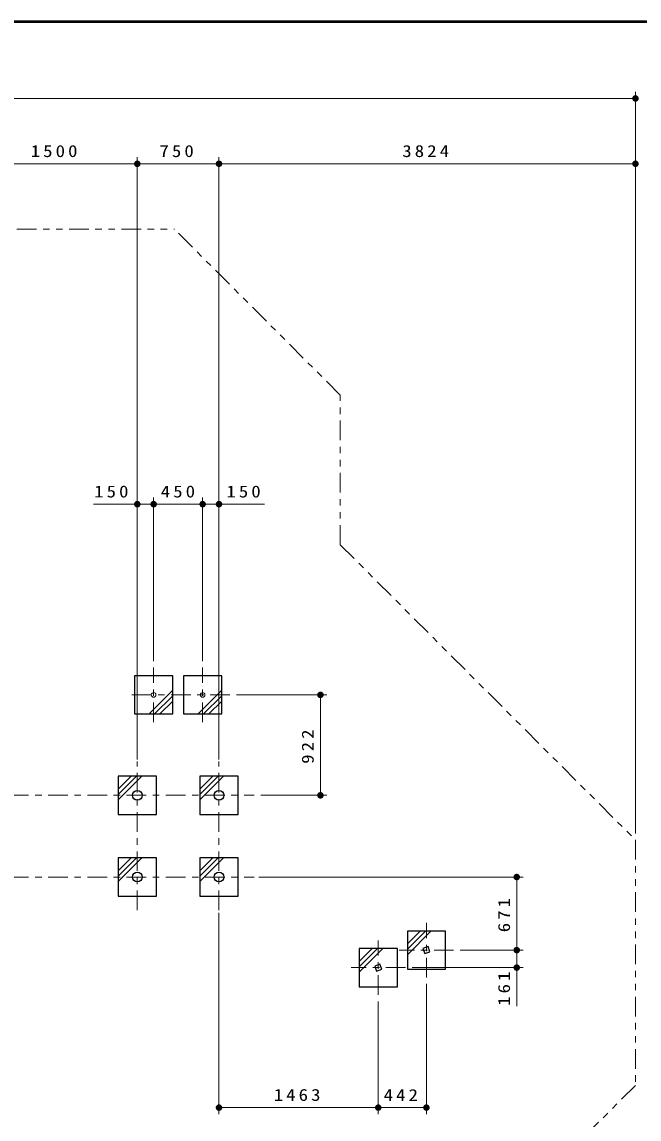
# Model space of a CAD drawing. Units: millimetres on the paper, scale 1:60. Extents: x -571 to 0, y -594 to 267.
# Drawn here: x -228.3 to -133.9, y -494.9 to -327 of the extents above; entities that cross this region are included whole.
import ezdxf

# ---------------------------------------------------------------- set-up
doc = ezdxf.new("R2010")
doc.units = ezdxf.units.MM
doc.linetypes.add('USER2', pattern=[6, 3, -1, 1, -1])
doc.linetypes.add('USER3', pattern=[8, 3, -1, 1, -1, 1, -1])
doc.layers.add('1_60', color=7, linetype='Continuous', lineweight=25)
doc.layers.add('NAKAMURA図枠', color=7, linetype='Continuous', lineweight=13)
doc.styles.add('ＭＳ ゴシック', font='')
doc.styles.get('ＭＳ ゴシック').set_extended_font_data('MS Gothic')

# ---------------------------------------------------------------- blocks, each defined once
blk = doc.blocks.new('filled_dot')
at = {"color": 0, "linetype": 'Continuous', "lineweight": -2, "const_width": 1.25}
blk.add_lwpolyline([(-0.625, 0, 1), (0.625, 0, 1)], format="xyb", close=True, dxfattribs=at)

msp = doc.modelspace()

# ---------------------------------------------------------------- linework, layer by layer
at = {"layer": '1_60', "lineweight": 13}
for p, q in [((-366.394, -338.704), (-134.418, -338.704)), ((-134.418, -451.175), (-134.418, -337.704)), ((-235.651, -348.704), (-210.651, -348.704)), ((-210.651, -439.188), (-210.651, -347.704)), ((-210.651, -348.704), (-198.151, -348.704)), ((-198.151, -439.188), (-198.151, -347.704)), ((-198.151, -348.704), (-134.418, -348.704)), ((-134.418, -451.175), (-134.418, -347.704)), ((-217.364, -400.794), (-208.151, -400.794)), ((-210.651, -439.845), (-210.651, -399.794)), ((-208.151, -424.804), (-208.151, -399.794)), ((-208.151, -400.794), (-200.651, -400.794)), ((-200.651, -424.804), (-200.651, -399.794)), ((-200.651, -424.804), (-200.651, -399.794)), ((-200.651, -400.794), (-191.193, -400.794)), ((-198.151, -439.845), (-198.151, -399.794)), ((-205.235, -429.267), (-208.855, -432.887)), ((-197.735, -429.267), (-201.355, -432.887)), ((-205.235, -430.092), (-208.03, -432.887)), ((-205.235, -430.917), (-207.205, -432.887)), ((-197.735, -430.092), (-200.53, -432.887)), ((-197.735, -430.917), (-199.705, -432.887)), ((-195.485, -429.971), (-181.632, -429.971)), ((-182.632, -429.971), (-182.632, -445.341)), ((-213.568, -444.394), (-211.598, -442.424)), ((-213.568, -445.219), (-210.773, -442.424)), ((-213.568, -446.044), (-209.948, -442.424)), ((-201.068, -444.394), (-199.098, -442.424)), ((-201.068, -445.219), (-198.273, -442.424)), ((-201.068, -446.044), (-197.448, -442.424)), ((-191.759, -445.341), (-181.632, -445.341)), ((-213.568, -456.894), (-211.598, -454.924)), ((-213.568, -457.719), (-210.773, -454.924)), ((-213.568, -458.544), (-209.948, -454.924)), ((-201.068, -456.894), (-199.098, -454.924)), ((-201.068, -457.719), (-198.273, -454.924)), ((-201.068, -458.544), (-197.448, -454.924)), ((-192.04, -457.841), (-151.589, -457.841)), ((-152.589, -457.841), (-152.589, -469.028)), ((-198.151, -463.336), (-198.151, -494.126)), ((-169.33, -469.731), (-165.71, -466.111)), ((-169.33, -468.906), (-166.535, -466.111)), ((-169.33, -468.081), (-167.36, -466.111)), ((-176.691, -472.41), (-173.071, -468.79)), ((-176.691, -471.585), (-173.896, -468.79)), ((-176.691, -470.76), (-174.721, -468.79)), ((-161.247, -469.028), (-151.589, -469.028)), ((-152.589, -469.028), (-152.589, -477.617)), ((-168.608, -471.707), (-151.589, -471.707)), ((-166.414, -474.195), (-166.414, -494.126)), ((-173.774, -476.874), (-173.774, -494.126)), ((-173.774, -476.874), (-173.774, -494.126)), ((-173.774, -493.126), (-198.151, -493.126)), ((-166.414, -493.126), (-173.774, -493.126))]:
    msp.add_line(p, q, dxfattribs=at)
at = {"layer": '1_60', "color": 2, "linetype": 'USER3', "lineweight": 13}
for p, q in [((-261.079, -358.704), (-204.975, -358.704)), ((-179.591, -384.088), (-204.975, -358.704)), ((-179.591, -407.002), (-179.591, -384.088)), ((-179.591, -407.002), (-134.418, -452.175)), ((-134.418, -452.175), (-134.418, -489.721)), ((-134.418, -489.721), (-153.807, -509.11))]:
    msp.add_line(p, q, dxfattribs=at)
at = {"layer": '1_60', "linetype": 'USER2', "lineweight": 13}
for p, q in [((-208.151, -434.137), (-208.151, -425.804)), ((-200.651, -434.137), (-200.651, -425.804)), ((-196.485, -429.971), (-212.318, -429.971)), ((-210.651, -462.913), (-210.651, -440.188)), ((-198.151, -462.913), (-198.151, -440.188)), ((-254.282, -445.341), (-192.759, -445.341)), ((-254.282, -457.841), (-192.759, -457.841)), ((-166.414, -473.195), (-166.414, -464.861)), ((-173.774, -475.874), (-173.774, -467.54)), ((-162.247, -469.028), (-170.58, -469.028)), ((-169.608, -471.707), (-177.941, -471.707))]:
    msp.add_line(p, q, dxfattribs=at)
at = {"layer": '1_60'}
for p, q in [((-211.068, -427.054), (-211.068, -432.887)), ((-205.235, -427.054), (-211.068, -427.054)), ((-205.235, -432.887), (-205.235, -427.054)), ((-203.568, -427.054), (-203.568, -432.887)), ((-197.735, -427.054), (-203.568, -427.054)), ((-197.735, -432.887), (-197.735, -427.054)), ((-211.068, -432.887), (-205.235, -432.887)), ((-203.568, -432.887), (-197.735, -432.887)), ((-213.568, -442.424), (-213.568, -448.257)), ((-207.735, -442.424), (-213.568, -442.424)), ((-207.735, -448.257), (-207.735, -442.424)), ((-201.068, -442.424), (-201.068, -448.257)), ((-195.235, -442.424), (-201.068, -442.424)), ((-195.235, -448.257), (-195.235, -442.424)), ((-213.568, -448.257), (-207.735, -448.257)), ((-201.068, -448.257), (-195.235, -448.257)), ((-213.568, -454.924), (-213.568, -460.757)), ((-207.735, -454.924), (-213.568, -454.924)), ((-207.735, -460.757), (-207.735, -454.924)), ((-201.068, -454.924), (-201.068, -460.757)), ((-195.235, -454.924), (-201.068, -454.924)), ((-195.235, -460.757), (-195.235, -454.924)), ((-213.568, -460.757), (-207.735, -460.757)), ((-201.068, -460.757), (-195.235, -460.757)), ((-163.497, -466.111), (-169.33, -466.111)), ((-169.33, -466.111), (-169.33, -471.945)), ((-163.497, -471.945), (-163.497, -466.111)), ((-170.858, -468.79), (-176.691, -468.79)), ((-176.691, -468.79), (-176.691, -474.624)), ((-170.858, -474.624), (-170.858, -468.79)), ((-169.33, -471.945), (-163.497, -471.945)), ((-176.691, -474.624), (-170.858, -474.624))]:
    msp.add_line(p, q, dxfattribs=at)
for points in [[(-166.165, -468.494), (-166.948, -468.779), (-166.663, -469.562), (-165.88, -469.277)], [(-173.525, -471.173), (-174.309, -471.458), (-174.024, -472.241), (-173.24, -471.956)]]:
    msp.add_lwpolyline(points, close=True, dxfattribs=at)
at = {"layer": '1_60', "lineweight": 13}
for centre in [(-208.151, -429.971), (-200.651, -429.971)]:
    msp.add_circle(centre, 0.356, dxfattribs=at)
at = {"layer": '1_60'}
for centre in [(-210.651, -445.341), (-198.151, -445.341), (-210.651, -457.841), (-198.151, -457.841)]:
    msp.add_circle(centre, 0.743, dxfattribs=at)
at = {"layer": 'NAKAMURA図枠', "lineweight": 50}
msp.add_line((0, -327), (-385, -327), dxfattribs=at)

# ---------------------------------------------------------------- block references
at = {"layer": '1_60', "lineweight": 13, "xscale": 0.4, "yscale": 0.4}
for p, rotation in [((-134.418, -338.704), 180), ((-210.651, -348.704), 180), ((-198.151, -348.704), 180), ((-134.418, -348.704), 180), ((-208.151, -400.794), 180), ((-200.651, -400.794), 180), ((-198.151, -400.794), 180), ((-182.632, -429.971), 270), ((-182.632, -445.341), 90), ((-152.589, -457.841), 270), ((-152.589, -469.028), 90), ((-152.589, -469.028), 270), ((-152.589, -471.707), 90), ((-173.774, -493.126), 180), ((-166.414, -493.126), 180)]:
    msp.add_blockref('filled_dot', p, dxfattribs=dict(at, rotation=rotation))
for p in [(-210.651, -348.704), (-198.151, -348.704), (-210.651, -400.794), (-208.151, -400.794), (-200.651, -400.794), (-198.151, -493.126), (-173.774, -493.126)]:
    msp.add_blockref('filled_dot', p, dxfattribs=at)

# ---------------------------------------------------------------- texts
at = {"layer": '1_60', "char_height": 1.833, "attachment_point": 8, "style": 'ＭＳ ゴシック'}
for s, insert in [('\\T1.33;\\W1.15;1500', (-223.151, -347.704)), ('\\T1.33;\\W1.15;750', (-204.401, -347.704)), ('\\T1.33;\\W1.15;3824', (-166.285, -347.704)), ('\\T1.33;\\W1.15;150', (-214.395, -399.794)), ('\\T1.33;\\W1.15;450', (-204.203, -399.794)), ('\\T1.33;\\W1.15;150', (-194.161, -399.794)), ('\\T1.33;\\W1.15;1463', (-185.963, -492.126)), ('\\T1.33;\\W1.15;442', (-170.094, -492.126))]:
    msp.add_mtext(s, dxfattribs=dict(at, insert=insert))
at = {"layer": '1_60', "char_height": 1.833, "attachment_point": 8, "rotation": 90, "style": 'ＭＳ ゴシック'}
for s, insert in [('\\T1.33;\\W1.15;922', (-183.632, -437.656)), ('\\T1.33;\\W1.15;671', (-153.589, -463.434)), ('\\T1.33;\\W1.15;161', (-153.589, -474.701))]:
    msp.add_mtext(s, dxfattribs=dict(at, insert=insert))

doc.saveas('drawing.dxf')
